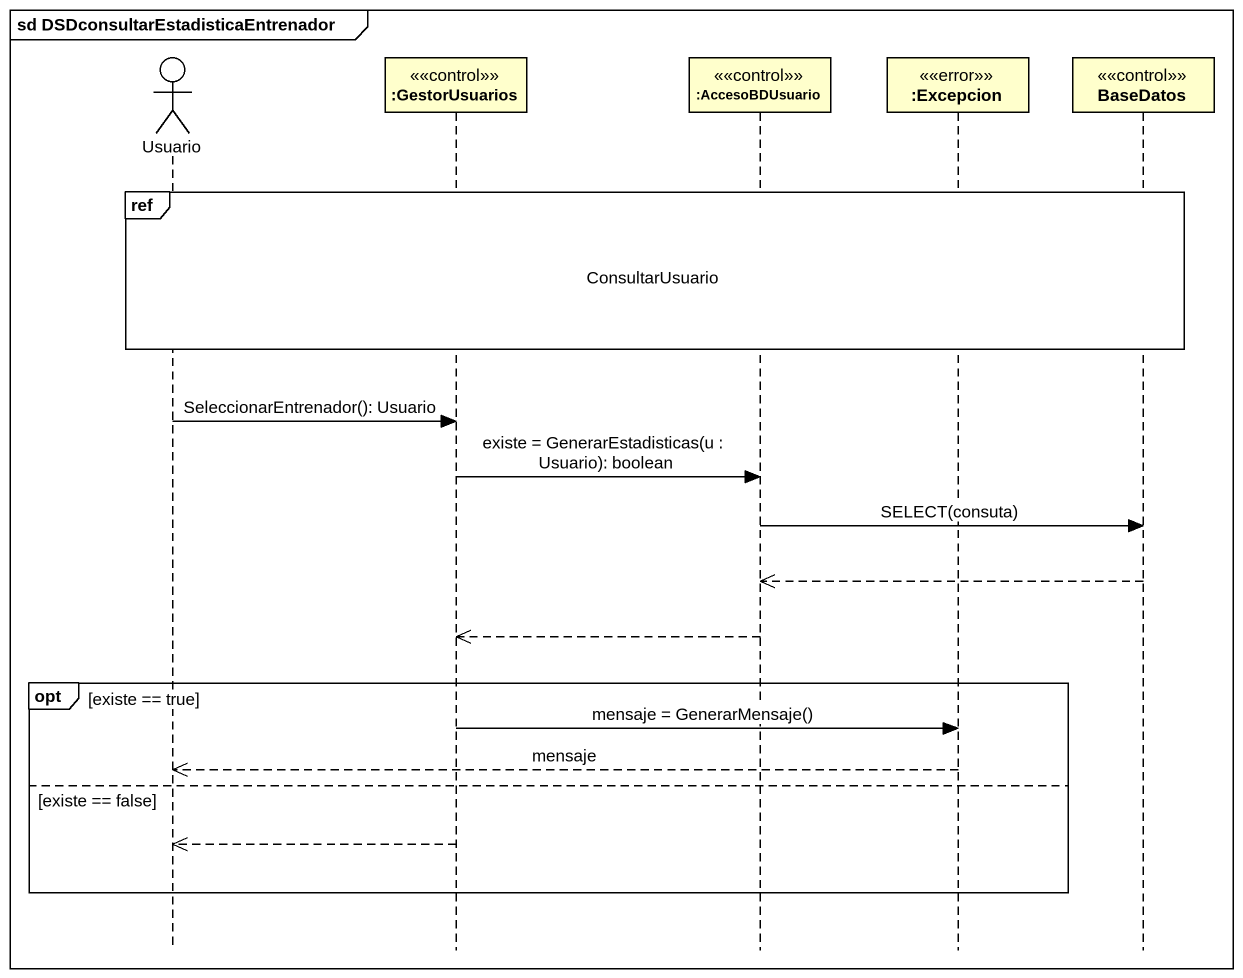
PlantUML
@startuml
mainframe sd DSDconsultarEstadisticaEntrenador
hide footbox
actor Usuario
participant ":GestorUsuarios" as GestorUsuarios <<control>>
participant ":AccesoBDUsuario" as AccesoBDUsuario <<control>>
participant ":Excepcion" as Excepcion <<error>>
participant BaseDatos <<control>>

ref over Usuario, GestorUsuarios, AccesoBDUsuario, Excepcion, BaseDatos : ConsultarUsuario
Usuario -> GestorUsuarios : SeleccionarEntrenador(): Usuario
GestorUsuarios -> AccesoBDUsuario : existe = GenerarEstadisticas(u : Usuario): boolean
AccesoBDUsuario -> BaseDatos : SELECT(consuta)
BaseDatos -->> AccesoBDUsuario
AccesoBDUsuario -->> GestorUsuarios
opt existe == true
  GestorUsuarios -> Excepcion : mensaje = GenerarMensaje()
  Excepcion -->> Usuario : mensaje
else existe == false
  GestorUsuarios -->> Usuario
end
@enduml
